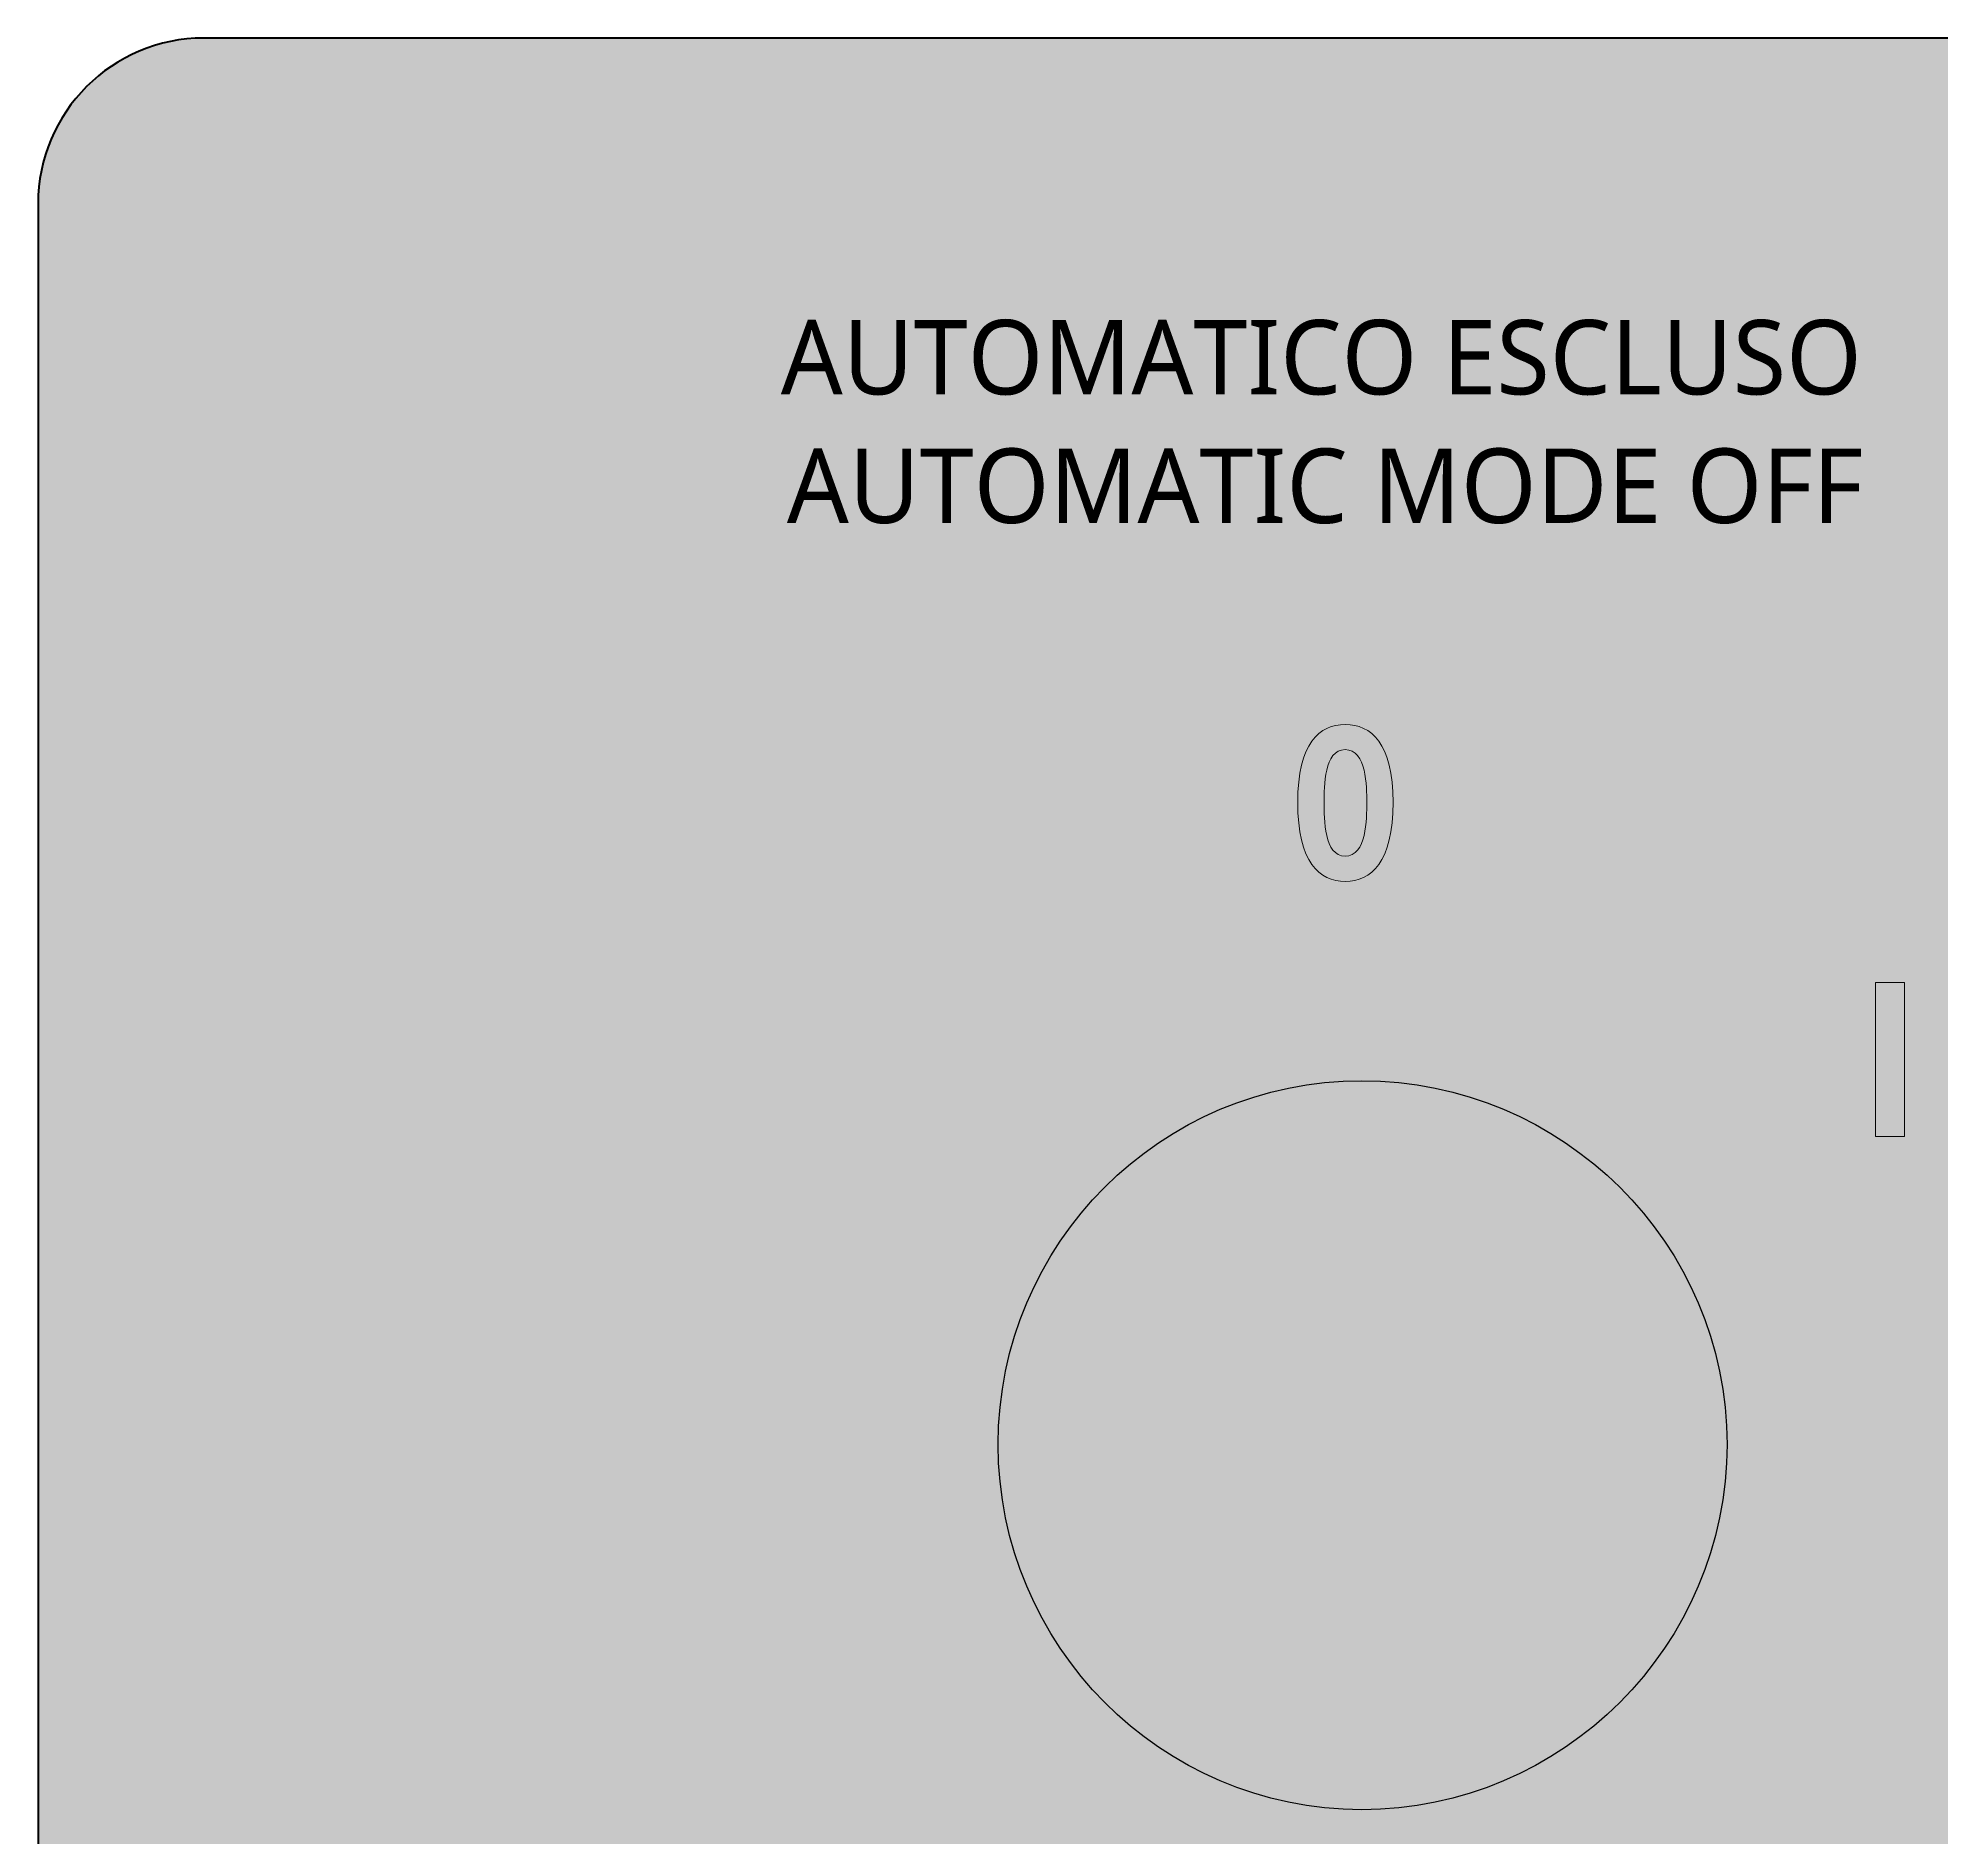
# Model space of a CAD drawing. Header units: millimetres. Extents: x -44 to 182, y -115 to -30.
# Drawn here: x -43.6 to 13.9, y -84.3 to -29.9 of the extents above; entities that cross this region are included whole.
import ezdxf

# ---------------------------------------------------------------- set-up
doc = ezdxf.new("R2010")
doc.units = ezdxf.units.MM
doc.header["$MEASUREMENT"] = 0
for name, color, linetype, lineweight in [('Sfondo', 7, 'Continuous', 0), ('Simboli', 7, 'Continuous', 0), ('Testi', 7, 'Continuous', 0)]:
    doc.layers.add(name, color=color, linetype=linetype, lineweight=lineweight)

# ---------------------------------------------------------------- blocks, each defined once
blk = doc.blocks.new('Block_0')
at = {"layer": 'Simboli', "true_color": 0xec672d, "transparency": 33554687}
h = blk.add_hatch(color=30, dxfattribs=at)
h.dxf.hatch_style = 2
edge = h.paths.add_edge_path()
edge.add_spline(control_points=[(-4.11, -54.628), (-3.461, -54.628), (-3.461, -53.516), (-3.461, -53.002), (-3.461, -52.527), (-3.461, -51.415), (-4.11, -51.415), (-4.748, -51.415), (-4.748, -52.527), (-4.748, -53.002), (-4.748, -53.516), (-4.748, -54.628), (-4.11, -54.628)], knot_values=[0, 0, 0, 0, 1, 1, 1, 2, 2, 2, 3, 3, 3, 4, 4, 4, 4], degree=3, periodic=0)
edge = h.paths.add_edge_path()
edge.add_spline(control_points=[(-4.11, -50.655), (-3.326, -50.655), (-2.666, -51.227), (-2.666, -53.002), (-2.666, -54.816), (-3.326, -55.389), (-4.11, -55.389), (-4.883, -55.389), (-5.543, -54.816), (-5.543, -53.002), (-5.543, -51.227), (-4.883, -50.655), (-4.11, -50.655)], knot_values=[0, 0, 0, 0, 1, 1, 1, 2, 2, 2, 3, 3, 3, 4, 4, 4, 4], degree=3, periodic=0)
at = {"layer": 'Simboli'}
for points in [[(-4.11, -50.655), (-3.326, -50.655), (-2.666, -51.227), (-2.666, -53.002), (-2.666, -54.816), (-3.326, -55.389), (-4.11, -55.389), (-4.883, -55.389), (-5.543, -54.816), (-5.543, -53.002), (-5.543, -51.227), (-4.883, -50.655), (-4.11, -50.655)], [(-4.11, -54.628), (-3.461, -54.628), (-3.461, -53.516), (-3.461, -53.002), (-3.461, -52.527), (-3.461, -51.415), (-4.11, -51.415), (-4.748, -51.415), (-4.748, -52.527), (-4.748, -53.002), (-4.748, -53.516), (-4.748, -54.628), (-4.11, -54.628)]]:
    blk.add_open_spline(points, degree=3, knots=[0, 0, 0, 0, 1, 1, 1, 2, 2, 2, 3, 3, 3, 4, 4, 4, 4], dxfattribs=at)
blk = doc.blocks.new('Block_1')
at = {"layer": 'Simboli', "true_color": 0xec672d, "transparency": 33554687}
h = blk.add_hatch(color=30, dxfattribs=at)
h.dxf.hatch_style = 2
edge = h.paths.add_edge_path()
edge.add_spline(control_points=[(11.889, -58.445), (11.889, -58.445), (12.768, -58.445), (12.768, -58.445), (12.768, -58.445), (12.768, -63.088), (12.768, -63.088), (12.768, -63.088), (11.889, -63.088), (11.889, -63.088), (11.889, -63.088), (11.889, -58.445), (11.889, -58.445)], knot_values=[0, 0, 0, 0, 1, 1, 1, 2, 2, 2, 3, 3, 3, 4, 4, 4, 4], degree=3, periodic=0)
at = {"layer": 'Simboli'}
blk.add_open_spline([(11.889, -58.445), (11.889, -58.445), (12.768, -58.445), (12.768, -58.445), (12.768, -58.445), (12.768, -63.088), (12.768, -63.088), (12.768, -63.088), (11.889, -63.088), (11.889, -63.088), (11.889, -63.088), (11.889, -58.445), (11.889, -58.445)], degree=3, knots=[0, 0, 0, 0, 1, 1, 1, 2, 2, 2, 3, 3, 3, 4, 4, 4, 4], dxfattribs=at)

msp = doc.modelspace()

# ---------------------------------------------------------------- hatches: boundary and pattern name
at = {"layer": 'Sfondo', "true_color": 0x1d252c, "transparency": 33554687}
h = msp.add_hatch(color=250, dxfattribs=at)
h.dxf.hatch_style = 2
edge = h.paths.add_edge_path()
edge.add_spline(control_points=[(177.442, -114.942), (177.442, -114.942), (-38.558, -114.942), (-38.558, -114.942), (-41.319, -114.942), (-43.558, -112.703), (-43.558, -109.942), (-43.558, -109.942), (-43.558, -34.942), (-43.558, -34.942), (-43.558, -32.18), (-41.319, -29.942), (-38.558, -29.942), (-38.558, -29.942), (177.442, -29.942), (177.442, -29.942), (180.204, -29.942), (182.442, -32.18), (182.442, -34.942), (182.442, -34.942), (182.442, -109.942), (182.442, -109.942), (182.442, -112.703), (180.204, -114.942), (177.442, -114.942)], knot_values=[0, 0, 0, 0, 1, 1, 1, 2, 2, 2, 3, 3, 3, 4, 4, 4, 5, 5, 5, 6, 6, 6, 7, 7, 7, 8, 8, 8, 8], degree=3, periodic=0)

# ---------------------------------------------------------------- linework, layer by layer
at = {"layer": 'Sfondo'}
msp.add_open_spline([(177.442, -114.942), (177.442, -114.942), (-38.558, -114.942), (-38.558, -114.942), (-41.319, -114.942), (-43.558, -112.703), (-43.558, -109.942), (-43.558, -109.942), (-43.558, -34.942), (-43.558, -34.942), (-43.558, -32.18), (-41.319, -29.942), (-38.558, -29.942), (-38.558, -29.942), (177.442, -29.942), (177.442, -29.942), (180.204, -29.942), (182.442, -32.18), (182.442, -34.942), (182.442, -34.942), (182.442, -109.942), (182.442, -109.942), (182.442, -112.703), (180.204, -114.942), (177.442, -114.942)], degree=3, knots=[0, 0, 0, 0, 1, 1, 1, 2, 2, 2, 3, 3, 3, 4, 4, 4, 5, 5, 5, 6, 6, 6, 7, 7, 7, 8, 8, 8, 8], dxfattribs=at)
at = {"layer": 'Simboli', "color": 30, "lineweight": 70, "true_color": 0xec672d}
msp.add_open_spline([(177.442, -114.942), (177.442, -114.942), (-38.558, -114.942), (-38.558, -114.942), (-41.319, -114.942), (-43.558, -112.703), (-43.558, -109.942), (-43.558, -109.942), (-43.558, -34.942), (-43.558, -34.942), (-43.558, -32.18), (-41.319, -29.942), (-38.558, -29.942), (-38.558, -29.942), (177.442, -29.942), (177.442, -29.942), (180.204, -29.942), (182.442, -32.18), (182.442, -34.942), (182.442, -34.942), (182.442, -109.942), (182.442, -109.942), (182.442, -112.703), (180.204, -114.942), (177.442, -114.942)], degree=3, knots=[0, 0, 0, 0, 1, 1, 1, 2, 2, 2, 3, 3, 3, 4, 4, 4, 5, 5, 5, 6, 6, 6, 7, 7, 7, 8, 8, 8, 8], dxfattribs=at)
at = {"layer": 'Simboli', "color": 30, "lineweight": 30, "true_color": 0xec672d}
msp.add_open_spline([(7.416, -72.381), (7.416, -66.322), (2.45, -61.406), (-3.609, -61.406), (-9.667, -61.406), (-14.584, -66.322), (-14.584, -72.381), (-14.584, -78.44), (-9.667, -83.406), (-3.609, -83.406), (2.45, -83.406), (7.416, -78.44), (7.416, -72.381)], degree=3, knots=[0, 0, 0, 0, 1, 1, 1, 2, 2, 2, 3, 3, 3, 4, 4, 4, 4], dxfattribs=at)

# ---------------------------------------------------------------- block references
at = {"layer": 'Simboli'}
for name in ['Block_0', 'Block_1']:
    msp.add_blockref(name, (0, 0), dxfattribs=at)

# ---------------------------------------------------------------- texts
at = {"layer": 'Testi', "char_height": 0.2, "attachment_point": 7}
for s, insert in [('\\C9;\\c13158600;\\FRoboto Regular|b0|i0|c1;\\H2.247900;\\W1.000000;AUTOMATICO ESCLUSO', (-21.144, -40.728)), ('\\C9;\\c13158600;\\FRoboto Regular|b0|i0|c1;\\H2.247900;\\W1.000000;AUTOMATIC MODE OFF', (-20.96, -44.608))]:
    msp.add_mtext(s, dxfattribs=dict(at, insert=insert))

doc.saveas('drawing.dxf')
